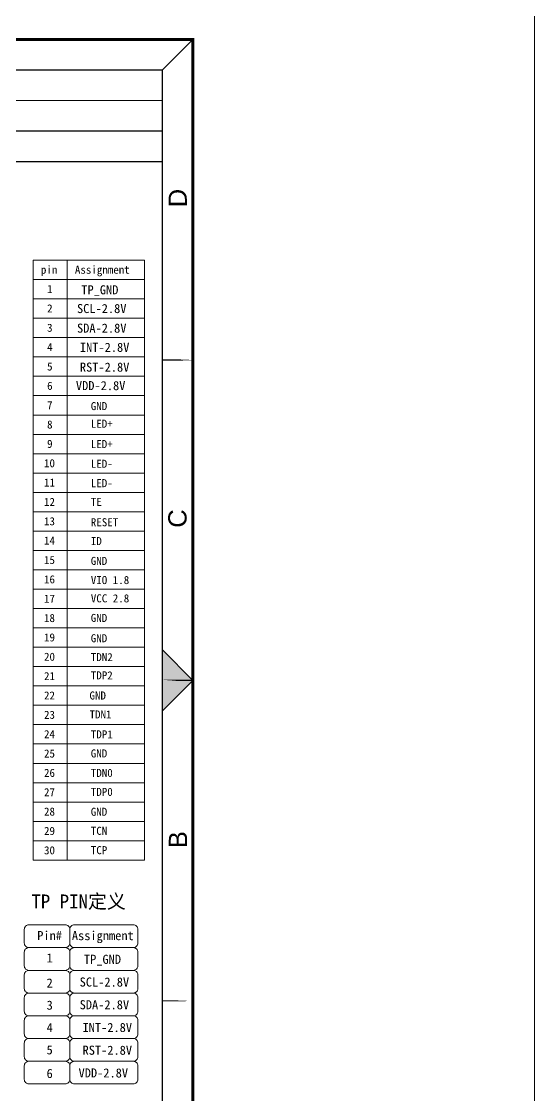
# Model space of a CAD drawing. Header units: millimetres. Extents: x 3771 to 6075, y -4461 to -3651.
# Drawn here: x 5908.4 to 6074.7, y -4185.8 to -3837.4 of the extents above; entities that cross this region are included whole.
import ezdxf

# ---------------------------------------------------------------- set-up
doc = ezdxf.new("R2010")
doc.units = ezdxf.units.MM
doc.layers.get('0').update_dxf_attribs({"lineweight": 18})
doc.layers.add('图框', color=4, linetype='Continuous', lineweight=9)
doc.layers.add('标 注', color=3, linetype='Continuous')
doc.layers.add('鑫视界图框', color=3, linetype='Continuous')
doc.styles.add('Arial', font='arial.ttf', dxfattribs={"height": 3})
doc.styles.add('STYLE1', font='')
doc.styles.add('ZI2.5', font='', dxfattribs={"height": 2.5})
doc.styles.add('黑体', font='simhei.ttf')
doc.styles.get('STYLE1').set_extended_font_data('SimSun')
doc.styles.get('ZI2.5').set_extended_font_data('SimSun')

msp = doc.modelspace()

# ---------------------------------------------------------------- hatches: boundary and pattern name
msp.add_hatch(color=3).paths.add_polyline_path([(5954.061, -4041.221), (5963.961, -4051.121), (5954.061, -4061.021)])

# ---------------------------------------------------------------- linework, layer by layer
at = {"linetype": 'Continuous', "lineweight": 9}
for p, q in [((5912.169, -3914.803), (5912.169, -4109.416)), ((5912.169, -3914.803), (5948.267, -3914.803)), ((5923.155, -3914.803), (5923.155, -4109.416)), ((5948.267, -3914.803), (5948.267, -4109.416)), ((5912.169, -3921.081), (5948.267, -3921.081)), ((5912.169, -4046.638), (5948.267, -4046.638)), ((5912.169, -4071.749), (5948.267, -4071.749)), ((5912.169, -4084.305), (5948.267, -4084.305)), ((5912.169, -4109.416), (5948.267, -4109.416))]:
    msp.add_line(p, q, dxfattribs=at)
at = {"lineweight": 9}
for p, q in [((5912.169, -3927.359), (5948.267, -3927.359)), ((5912.169, -3933.637), (5948.267, -3933.637)), ((5912.169, -3939.915), (5948.267, -3939.915)), ((5912.169, -3946.193), (5948.267, -3946.193)), ((5912.169, -3952.47), (5948.267, -3952.47)), ((5912.169, -3958.748), (5948.267, -3958.748)), ((5912.169, -3965.026), (5948.267, -3965.026)), ((5912.169, -3971.304), (5948.267, -3971.304)), ((5912.169, -3977.582), (5948.267, -3977.582)), ((5912.169, -3983.86), (5948.267, -3983.86)), ((5912.169, -3990.137), (5948.267, -3990.137)), ((5912.169, -3996.415), (5948.267, -3996.415)), ((5912.169, -4002.693), (5948.267, -4002.693)), ((5912.169, -4008.971), (5948.267, -4008.971)), ((5912.169, -4015.249), (5948.267, -4015.249)), ((5912.169, -4021.527), (5948.267, -4021.527)), ((5912.169, -4027.804), (5948.267, -4027.804)), ((5912.169, -4034.082), (5948.267, -4034.082)), ((5912.169, -4040.36), (5948.267, -4040.36)), ((5912.169, -4046.638), (5948.267, -4046.638)), ((5912.169, -4052.916), (5948.267, -4052.916)), ((5912.169, -4059.193), (5948.267, -4059.193)), ((5912.169, -4065.471), (5948.267, -4065.471)), ((5912.169, -4071.749), (5948.267, -4071.749)), ((5912.169, -4078.027), (5948.267, -4078.027)), ((5912.169, -4084.305), (5948.267, -4084.305)), ((5912.169, -4090.583), (5948.267, -4090.583)), ((5912.169, -4096.86), (5948.267, -4096.86)), ((5912.169, -4103.138), (5948.267, -4103.138)), ((5912.169, -4109.416), (5948.267, -4109.416))]:
    msp.add_line(p, q, dxfattribs=at)
at = {"color": 1}
msp.add_lwpolyline([(3994.728, -4460.527), (6074.728, -4460.527), (6074.728, -3650.527), (3994.728, -3650.527)], close=True, dxfattribs=at)
at = {"color": 3}
msp.add_lwpolyline([(5954.061, -4041.221), (5963.961, -4051.121), (5954.061, -4061.021)], close=True, dxfattribs=at)
at = {"color": 4, "elevation": 0}
for points in [[(5909.27, -4131.899), (5909.27, -4136.322, 0.4142136), (5910.745, -4137.797), (5922.541, -4137.797, 0.4142136), (5924.016, -4136.322), (5924.016, -4131.899, 0.4142136), (5922.541, -4130.424), (5910.745, -4130.424, 0.4142136)], [(5924.016, -4131.899), (5924.016, -4136.322, 0.4142136), (5925.491, -4137.797), (5944.66, -4137.797, 0.4142136), (5946.134, -4136.322), (5946.134, -4131.899, 0.4142136), (5944.66, -4130.424), (5925.491, -4130.424, 0.4142136)], [(5909.27, -4139.271), (5909.27, -4143.695, 0.4142136), (5910.745, -4145.17), (5922.541, -4145.17, 0.4142136), (5924.016, -4143.695), (5924.016, -4139.271, 0.4142136), (5922.541, -4137.797), (5910.745, -4137.797, 0.4142136)], [(5924.016, -4139.271), (5924.016, -4143.695, 0.4142136), (5925.491, -4145.17), (5944.66, -4145.17, 0.4142136), (5946.134, -4143.695), (5946.134, -4139.271, 0.4142136), (5944.66, -4137.797), (5925.491, -4137.797, 0.4142136)], [(5909.27, -4146.644), (5909.27, -4151.068, 0.4142136), (5910.745, -4152.542), (5922.541, -4152.542, 0.4142136), (5924.016, -4151.068), (5924.016, -4146.644, 0.4142136), (5922.541, -4145.17), (5910.745, -4145.17, 0.4142136)], [(5924.016, -4146.644), (5924.016, -4151.068, 0.4142136), (5925.491, -4152.542), (5944.66, -4152.542, 0.4142136), (5946.134, -4151.068), (5946.134, -4146.644, 0.4142136), (5944.66, -4145.17), (5925.491, -4145.17, 0.4142136)], [(5909.27, -4154.017), (5909.27, -4158.441, 0.4142136), (5910.745, -4159.915), (5922.541, -4159.915, 0.4142136), (5924.016, -4158.441), (5924.016, -4154.017, 0.4142136), (5922.541, -4152.542), (5910.745, -4152.542, 0.4142136)], [(5924.016, -4154.017), (5924.016, -4158.441, 0.4142136), (5925.491, -4159.915), (5944.66, -4159.915, 0.4142136), (5946.134, -4158.441), (5946.134, -4154.017, 0.4142136), (5944.66, -4152.542), (5925.491, -4152.542, 0.4142136)], [(5909.27, -4161.39), (5909.27, -4165.813, 0.4142136), (5910.745, -4167.288), (5922.541, -4167.288, 0.4142136), (5924.016, -4165.813), (5924.016, -4161.39, 0.4142136), (5922.541, -4159.915), (5910.745, -4159.915, 0.4142136)], [(5924.016, -4161.39), (5924.016, -4165.813, 0.4142136), (5925.491, -4167.288), (5944.66, -4167.288, 0.4142136), (5946.134, -4165.813), (5946.134, -4161.39, 0.4142136), (5944.66, -4159.915), (5925.491, -4159.915, 0.4142136)], [(5909.27, -4168.763), (5909.27, -4173.186, 0.4142136), (5910.745, -4174.661), (5922.541, -4174.661, 0.4142136), (5924.016, -4173.186), (5924.016, -4168.763, 0.4142136), (5922.541, -4167.288), (5910.745, -4167.288, 0.4142136)], [(5924.016, -4168.763), (5924.016, -4173.186, 0.4142136), (5925.491, -4174.661), (5944.66, -4174.661, 0.4142136), (5946.134, -4173.186), (5946.134, -4168.763, 0.4142136), (5944.66, -4167.288), (5925.491, -4167.288, 0.4142136)], [(5909.27, -4176.135), (5909.27, -4180.559, 0.4142136), (5910.745, -4182.034), (5922.541, -4182.034, 0.4142136), (5924.016, -4180.559), (5924.016, -4176.135, 0.4142136), (5922.541, -4174.661), (5910.745, -4174.661, 0.4142136)], [(5924.016, -4176.135), (5924.016, -4180.559, 0.4142136), (5925.491, -4182.034), (5944.66, -4182.034, 0.4142136), (5946.134, -4180.559), (5946.134, -4176.135, 0.4142136), (5944.66, -4174.661), (5925.491, -4174.661, 0.4142136)]]:
    msp.add_lwpolyline(points, format="xyb", close=True, dxfattribs=at)
at = {"layer": '标 注', "color": 0, "lineweight": 9}
msp.add_line((5912.169, -4071.749), (5912.169, -4009.478), dxfattribs=at)
at = {"layer": '鑫视界图框', "color": 3}
msp.add_line((5954.061, -3853.121), (5911.552, -3853.121), dxfattribs=at)
for points, const_width in [([(5963.961, -4259.021), (5375.901, -4259.021), (5375.901, -3843.221), (5963.961, -3843.221)], 0.99), ([(5954.061, -4249.121), (5385.801, -4249.121), (5385.801, -3853.121), (5954.061, -3853.121)], 0.396), ([(5385.801, -3853.121), (5954.061, -3853.121), (5954.061, -3882.821), (5385.801, -3882.821)], 0.396), ([(5669.931, -3863.021), (5954.061, -3863.021), (5954.061, -3872.921), (5669.931, -3872.921)], 0.396), ([(5963.961, -3947.17), (5954.16, -3947.17), (5954.16, -3947.17), (5963.961, -3947.17)], 0.396), ([(5954.16, -4051.121), (5963.961, -4051.121), (5963.961, -4051.121), (5954.16, -4051.121)], 0.396), ([(5963.961, -4155.07), (5954.16, -4155.07), (5954.16, -4155.07), (5963.961, -4155.07)], 0.396)]:
    msp.add_lwpolyline(points, close=True, dxfattribs=dict(at, const_width=const_width))
at = {"layer": '鑫视界图框', "color": 3, "const_width": 0.396}
msp.add_lwpolyline([(5954.061, -3853.121), (5963.961, -3843.221)], dxfattribs=at)

# ---------------------------------------------------------------- texts
at = {"linetype": 'Continuous', "lineweight": 9, "style": 'STYLE1'}
for s, height, p in [('pin', 2.6158, (5914.649, -3919.198)), ('Assignment', 2.6158, (5925.666, -3919.198)), ('1', 2.616, (5916.658, -3925.476)), ('2', 2.616, (5916.658, -3931.754)), ('3', 2.616, (5916.658, -3938.031)), ('4', 2.616, (5916.658, -3944.309)), ('5', 2.616, (5916.658, -3950.587)), ('6', 2.616, (5916.658, -3956.865)), ('7', 2.616, (5916.658, -3963.143)), ('8', 2.616, (5916.658, -3969.421)), ('9', 2.616, (5916.658, -3975.698)), ('10', 2.6158, (5915.653, -3981.976)), ('11', 2.6158, (5915.653, -3988.254)), ('12', 2.6158, (5915.653, -3994.532)), ('13', 2.6158, (5915.653, -4000.81)), ('14', 2.6158, (5915.653, -4007.088)), ('15', 2.6158, (5915.653, -4013.365)), ('16', 2.6158, (5915.653, -4019.643)), ('17', 2.6158, (5915.653, -4025.921)), ('18', 2.6158, (5915.653, -4032.199)), ('19', 2.6158, (5915.653, -4038.477)), ('20', 2.6158, (5915.653, -4044.754)), ('21', 2.6158, (5915.653, -4051.032)), ('22', 2.6158, (5915.653, -4057.31)), ('23', 2.6158, (5915.653, -4063.588)), ('24', 2.6158, (5915.653, -4069.866)), ('25', 2.6158, (5915.653, -4076.144)), ('26', 2.6158, (5915.653, -4082.421)), ('27', 2.6158, (5915.653, -4088.699)), ('28', 2.6158, (5915.653, -4094.977)), ('29', 2.6158, (5915.653, -4101.255)), ('30', 2.6158, (5915.653, -4107.533))]:
    msp.add_text(s, height=height, dxfattribs=at).set_placement(p)
at = {"lineweight": 9, "style": 'STYLE1'}
for s, p in [('GND', (5930.833, -3963.447)), ('LED+', (5930.833, -3969.158)), ('LED+', (5930.833, -3975.757)), ('LED-', (5930.833, -3982.158)), ('LED-', (5930.833, -3988.436)), ('TE', (5930.833, -3994.513)), ('RESET', (5930.833, -4001.129)), ('ID', (5930.833, -4007.241)), ('GND', (5930.833, -4013.669)), ('VIO 1.8', (5930.833, -4019.867)), ('VCC 2.8', (5930.833, -4025.81)), ('GND', (5930.833, -4032.168)), ('GND', (5930.833, -4038.751)), ('TDN2', (5930.833, -4044.876)), ('TDP2', (5930.833, -4050.784)), ('GND', (5930.412, -4057.324)), ('TDN1', (5930.438, -4063.475)), ('TDP1', (5930.833, -4069.928)), ('GND', (5930.833, -4076.107)), ('TDN0', (5930.833, -4082.435)), ('TDP0', (5930.833, -4088.586)), ('GND', (5930.833, -4095.04)), ('TCN', (5930.833, -4101.218)), ('TCP', (5930.833, -4107.496))]:
    msp.add_text(s, height=2.6158, dxfattribs=at).set_placement(p)
at = {"color": 4, "char_height": 2.94912, "width": 5.51776, "attachment_point": 1, "style": 'Arial'}
for s, insert in [('{\\fSimHei|b0|i0|c134|p49;TP_GND}', (5927.745, -3922.943, 0)), ('{\\fSimHei|b0|i0|c134|p49;SCL-2.8V}', (5926.352, -3929.013, 0)), ('{\\fSimHei|b0|i0|c134|p49;SDA-2.8V}', (5926.352, -3935.374, 0)), ('{\\fSimHei|b0|i0|c134|p49;INT-2.8V}', (5927.294, -3941.589, 0)), ('{\\fSimHei|b0|i0|c134|p49;RST-2.8V}', (5927.294, -3948.022, 0)), ('{\\fSimHei|b0|i0|c134|p49;VDD-2.8V}', (5926, -3954.02, 0)), ('{\\fSimHei|b0|i0|c0|p49;Pin#}', (5913.447, -4132.425)), ('{\\fSimHei|b0|i0|c0|p49;Assignment}', (5924.694, -4132.425)), ('{\\fSimHei|b0|i0|c134|p49;1}', (5916.496, -4139.666)), ('{\\fSimHei|b0|i0|c134|p49;TP_GND}', (5928.606, -4140.113)), ('{\\fSimHei|b0|i0|c134|p49;2}', (5916.496, -4147.793)), ('{\\fSimHei|b0|i0|c134|p49;SCL-2.8V}', (5927.212, -4147.486)), ('{\\fSimHei|b0|i0|c134|p49;3}', (5916.496, -4154.996)), ('{\\fSimHei|b0|i0|c134|p49;SDA-2.8V}', (5927.212, -4154.858)), ('{\\fSimHei|b0|i0|c134|p49;4}', (5916.496, -4162.275)), ('{\\fSimHei|b0|i0|c134|p49;INT-2.8V}', (5928.155, -4162.231)), ('{\\fSimHei|b0|i0|c134|p49;5}', (5916.496, -4169.478)), ('{\\fSimHei|b0|i0|c134|p49;RST-2.8V}', (5928.155, -4169.604)), ('{\\fSimHei|b0|i0|c134|p49;6}', (5916.496, -4177.143)), ('{\\fSimHei|b0|i0|c134|p49;VDD-2.8V}', (5926.861, -4176.977))]:
    msp.add_mtext(s, dxfattribs=dict(at, insert=insert))
at = {"layer": '图框', "color": 3, "lineweight": 5, "insert": (5911.549, -4120.563), "char_height": 4.5, "width": 42.15657, "attachment_point": 1, "style": 'ZI2.5'}
msp.add_mtext('{\\fSimHei|b0|i0|c134|p49;\\C4;TP PIN定义}', dxfattribs=at)
at = {"layer": '鑫视界图框', "color": 3, "char_height": 5.94, "width": 25.22711, "attachment_point": 1, "rotation": 90, "style": '黑体'}
for s, insert in [('{\\fArial|b0|i0|c0|p34;D}', (5956.036, -3897.655)), ('{\\fArial|b0|i0|c0|p34;C}', (5955.957, -4001.605)), ('{\\fArial|b0|i0|c0|p34;B}', (5956.137, -4105.555))]:
    msp.add_mtext(s, dxfattribs=dict(at, insert=insert))

doc.saveas('drawing.dxf')
